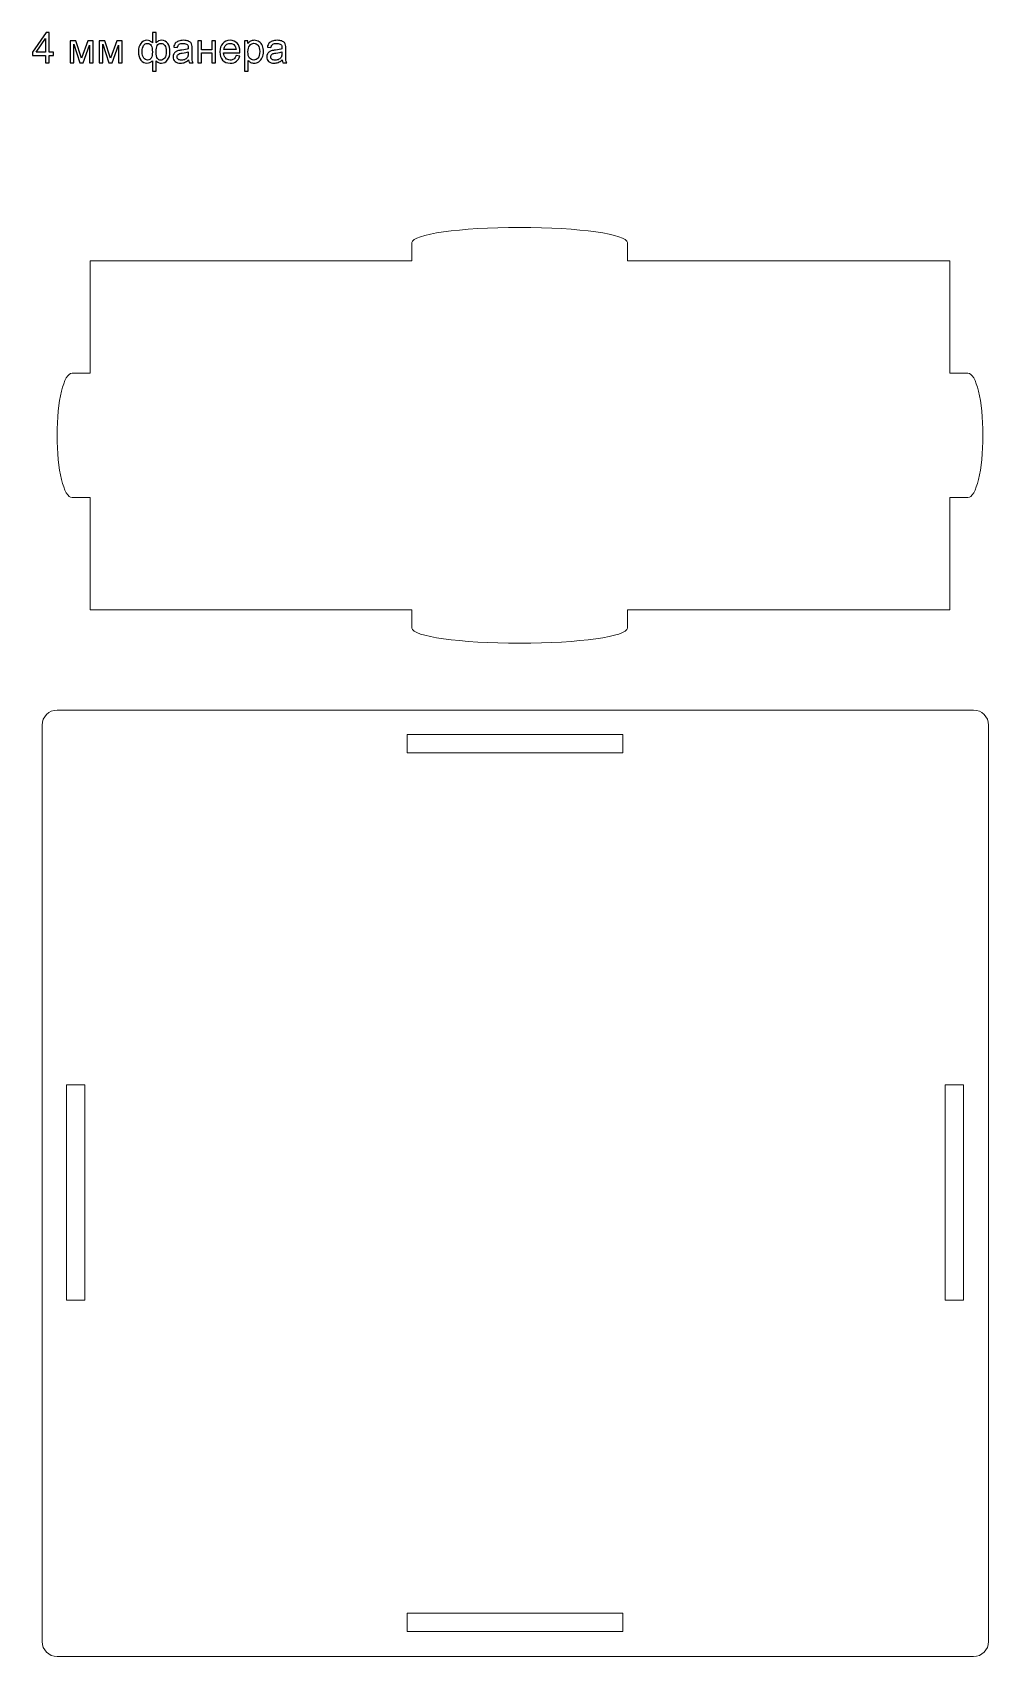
# Model space of a CAD drawing. Header units: millimetres. Extents: x -79 to 758, y -593 to -267.
# Drawn here: x 118.9 to 310.8, y -593.4 to -267.4 of the extents above; entities that cross this region are included whole.
import ezdxf

# ---------------------------------------------------------------- set-up
doc = ezdxf.new("R2010")
doc.units = ezdxf.units.MM
doc.header["$MEASUREMENT"] = 0
doc.layers.add('layer 1', color=7, linetype='Continuous')

msp = doc.modelspace()

# ---------------------------------------------------------------- linework, layer by layer
at = {"layer": 'layer 1', "color": 250}
for points, knots in [([(121.4915, -273.4752), (121.4915, -273.4752), (121.4915, -272.0274), (121.4915, -272.0274), (121.4915, -272.0274), (121.4915, -272.0274), (118.8584, -272.0274), (118.8584, -272.0274), (118.8584, -272.0274), (118.8584, -272.0274), (118.8584, -271.3416), (118.8584, -271.3416), (118.8584, -271.3416), (118.8584, -271.3416), (121.627, -267.413), (121.627, -267.413), (121.627, -267.413), (121.627, -267.413), (122.2366, -267.413), (122.2366, -267.413), (122.2366, -267.413), (122.2366, -267.413), (122.2366, -271.3416), (122.2366, -271.3416), (122.2366, -271.3416), (122.2366, -271.3416), (123.0579, -271.3416), (123.0579, -271.3416), (123.0579, -271.3416), (123.0579, -271.3416), (123.0579, -272.0274), (123.0579, -272.0274), (123.0579, -272.0274), (123.0579, -272.0274), (122.2366, -272.0274), (122.2366, -272.0274), (122.2366, -272.0274), (122.2366, -272.0274), (122.2366, -273.4752), (122.2366, -273.4752), (122.2366, -273.4752), (122.2366, -273.4752), (121.4915, -273.4752), (121.4915, -273.4752)], [0, 0, 0, 0, 0.08333333, 0.08333333, 0.08333333, 0.08333333, 0.16666667, 0.16666667, 0.16666667, 0.16666667, 0.25, 0.25, 0.25, 0.25, 0.33333333, 0.33333333, 0.33333333, 0.33333333, 0.41666667, 0.41666667, 0.41666667, 0.41666667, 0.5, 0.5, 0.5, 0.5, 0.58333333, 0.58333333, 0.58333333, 0.58333333, 0.66666667, 0.66666667, 0.66666667, 0.66666667, 0.75, 0.75, 0.75, 0.75, 0.83333333, 0.83333333, 0.83333333, 0.83333333, 1, 1, 1, 1]), ([(121.4915, -271.3416), (121.4915, -271.3416), (121.4915, -268.6139), (121.4915, -268.6139), (121.4915, -268.6139), (121.4915, -268.6139), (119.5908, -271.3416), (119.5908, -271.3416), (119.5908, -271.3416), (119.5908, -271.3416), (121.4915, -271.3416), (121.4915, -271.3416)], [0, 0, 0, 0, 0.25, 0.25, 0.25, 0.25, 0.5, 0.5, 0.5, 0.5, 1, 1, 1, 1]), ([(126.4022, -269.081), (126.4022, -269.081), (127.548, -269.081), (127.548, -269.081), (127.548, -269.081), (127.548, -269.081), (128.7094, -272.5975), (128.7094, -272.5975), (128.7094, -272.5975), (128.7094, -272.5975), (129.9949, -269.081), (129.9949, -269.081), (129.9949, -269.081), (129.9949, -269.081), (131.0589, -269.081), (131.0589, -269.081), (131.0589, -269.081), (131.0589, -269.081), (131.0589, -273.4752), (131.0589, -273.4752), (131.0589, -273.4752), (131.0589, -273.4752), (130.3138, -273.4752), (130.3138, -273.4752), (130.3138, -273.4752), (130.3138, -273.4752), (130.3138, -269.9375), (130.3138, -269.9375), (130.3138, -269.9375), (130.3138, -269.9375), (129.0198, -273.4752), (129.0198, -273.4752), (129.0198, -273.4752), (129.0198, -273.4752), (128.3538, -273.4752), (128.3538, -273.4752), (128.3538, -273.4752), (128.3538, -273.4752), (127.1303, -269.7682), (127.1303, -269.7682), (127.1303, -269.7682), (127.1303, -269.7682), (127.1303, -273.4752), (127.1303, -273.4752), (127.1303, -273.4752), (127.1303, -273.4752), (126.4022, -273.4752), (126.4022, -273.4752), (126.4022, -273.4752), (126.4022, -273.4752), (126.4022, -269.081), (126.4022, -269.081)], [0, 0, 0, 0, 0.07142857, 0.07142857, 0.07142857, 0.07142857, 0.14285714, 0.14285714, 0.14285714, 0.14285714, 0.21428571, 0.21428571, 0.21428571, 0.21428571, 0.28571429, 0.28571429, 0.28571429, 0.28571429, 0.35714286, 0.35714286, 0.35714286, 0.35714286, 0.42857143, 0.42857143, 0.42857143, 0.42857143, 0.5, 0.5, 0.5, 0.5, 0.57142857, 0.57142857, 0.57142857, 0.57142857, 0.64285714, 0.64285714, 0.64285714, 0.64285714, 0.71428571, 0.71428571, 0.71428571, 0.71428571, 0.78571429, 0.78571429, 0.78571429, 0.78571429, 0.85714286, 0.85714286, 0.85714286, 0.85714286, 1, 1, 1, 1]), ([(132.2231, -269.081), (132.2231, -269.081), (133.3689, -269.081), (133.3689, -269.081), (133.3689, -269.081), (133.3689, -269.081), (134.5303, -272.5975), (134.5303, -272.5975), (134.5303, -272.5975), (134.5303, -272.5975), (135.8158, -269.081), (135.8158, -269.081), (135.8158, -269.081), (135.8158, -269.081), (136.8798, -269.081), (136.8798, -269.081), (136.8798, -269.081), (136.8798, -269.081), (136.8798, -273.4752), (136.8798, -273.4752), (136.8798, -273.4752), (136.8798, -273.4752), (136.1347, -273.4752), (136.1347, -273.4752), (136.1347, -273.4752), (136.1347, -273.4752), (136.1347, -269.9375), (136.1347, -269.9375), (136.1347, -269.9375), (136.1347, -269.9375), (134.8407, -273.4752), (134.8407, -273.4752), (134.8407, -273.4752), (134.8407, -273.4752), (134.1747, -273.4752), (134.1747, -273.4752), (134.1747, -273.4752), (134.1747, -273.4752), (132.9512, -269.7682), (132.9512, -269.7682), (132.9512, -269.7682), (132.9512, -269.7682), (132.9512, -273.4752), (132.9512, -273.4752), (132.9512, -273.4752), (132.9512, -273.4752), (132.2231, -273.4752), (132.2231, -273.4752), (132.2231, -273.4752), (132.2231, -273.4752), (132.2231, -269.081), (132.2231, -269.081)], [0, 0, 0, 0, 0.07142857, 0.07142857, 0.07142857, 0.07142857, 0.14285714, 0.14285714, 0.14285714, 0.14285714, 0.21428571, 0.21428571, 0.21428571, 0.21428571, 0.28571429, 0.28571429, 0.28571429, 0.28571429, 0.35714286, 0.35714286, 0.35714286, 0.35714286, 0.42857143, 0.42857143, 0.42857143, 0.42857143, 0.5, 0.5, 0.5, 0.5, 0.57142857, 0.57142857, 0.57142857, 0.57142857, 0.64285714, 0.64285714, 0.64285714, 0.64285714, 0.71428571, 0.71428571, 0.71428571, 0.71428571, 0.78571429, 0.78571429, 0.78571429, 0.78571429, 0.85714286, 0.85714286, 0.85714286, 0.85714286, 1, 1, 1, 1]), ([(142.9278, -267.413), (142.9278, -267.413), (143.6729, -267.413), (143.6729, -267.413), (143.6729, -267.413), (143.6729, -267.413), (143.6729, -269.5128), (143.6729, -269.5128), (143.6729, -269.5128), (143.8267, -269.3364), (143.9961, -269.2052), (144.1809, -269.1177), (144.1809, -269.1177), (144.3644, -269.0316), (144.5633, -268.9878), (144.775, -268.9878), (144.775, -268.9878), (145.2943, -268.9878), (145.7063, -269.2052), (146.0111, -269.6384), (146.0111, -269.6384), (146.3145, -270.0716), (146.4669, -270.6163), (146.4669, -271.2739), (146.4669, -271.2739), (146.4669, -271.9597), (146.3032, -272.5128), (145.9759, -272.9347), (145.9759, -272.9347), (145.6485, -273.3567), (145.2407, -273.5683), (144.7538, -273.5683), (144.7538, -273.5683), (144.5944, -273.5683), (144.4321, -273.5429), (144.267, -273.4935), (144.267, -273.4935), (144.1019, -273.4442), (143.9043, -273.3087), (143.6729, -273.0886), (143.6729, -273.0886), (143.6729, -273.0886), (143.6729, -275.1601), (143.6729, -275.1601), (143.6729, -275.1601), (143.6729, -275.1601), (142.9278, -275.1601), (142.9278, -275.1601), (142.9278, -275.1601), (142.9278, -275.1601), (142.9278, -273.0886), (142.9278, -273.0886), (142.9278, -273.0886), (142.7797, -273.248), (142.6146, -273.368), (142.434, -273.4484), (142.434, -273.4484), (142.2533, -273.5288), (142.0586, -273.5683), (141.8483, -273.5683), (141.8483, -273.5683), (141.3883, -273.5683), (140.9861, -273.3665), (140.6418, -272.9644), (140.6418, -272.9644), (140.2975, -272.5608), (140.1254, -271.9836), (140.1254, -271.2329), (140.1254, -271.2329), (140.1254, -270.5965), (140.2806, -270.0645), (140.5924, -269.6341), (140.5924, -269.6341), (140.9043, -269.2037), (141.322, -268.9878), (141.8483, -268.9878), (141.8483, -268.9878), (142.0699, -268.9878), (142.2689, -269.0316), (142.4481, -269.1177), (142.4481, -269.1177), (142.6273, -269.2052), (142.7867, -269.3364), (142.9278, -269.5128), (142.9278, -269.5128), (142.9278, -269.5128), (142.9278, -267.413), (142.9278, -267.413)], [0, 0, 0, 0, 0.04347826, 0.04347826, 0.04347826, 0.04347826, 0.08695652, 0.08695652, 0.08695652, 0.08695652, 0.13043478, 0.13043478, 0.13043478, 0.13043478, 0.17391304, 0.17391304, 0.17391304, 0.17391304, 0.2173913, 0.2173913, 0.2173913, 0.2173913, 0.26086957, 0.26086957, 0.26086957, 0.26086957, 0.30434783, 0.30434783, 0.30434783, 0.30434783, 0.34782609, 0.34782609, 0.34782609, 0.34782609, 0.39130435, 0.39130435, 0.39130435, 0.39130435, 0.43478261, 0.43478261, 0.43478261, 0.43478261, 0.47826087, 0.47826087, 0.47826087, 0.47826087, 0.52173913, 0.52173913, 0.52173913, 0.52173913, 0.56521739, 0.56521739, 0.56521739, 0.56521739, 0.60869565, 0.60869565, 0.60869565, 0.60869565, 0.65217391, 0.65217391, 0.65217391, 0.65217391, 0.69565217, 0.69565217, 0.69565217, 0.69565217, 0.73913043, 0.73913043, 0.73913043, 0.73913043, 0.7826087, 0.7826087, 0.7826087, 0.7826087, 0.82608696, 0.82608696, 0.82608696, 0.82608696, 0.86956522, 0.86956522, 0.86956522, 0.86956522, 0.91304348, 0.91304348, 0.91304348, 0.91304348, 1, 1, 1, 1]), ([(140.8874, -271.2118), (140.8874, -271.8312), (140.9918, -272.2772), (141.1992, -272.5495), (141.1992, -272.5495), (141.4067, -272.8219), (141.6635, -272.9587), (141.9711, -272.9587), (141.9711, -272.9587), (142.2928, -272.9587), (142.5341, -272.8233), (142.6936, -272.5523), (142.6936, -272.5523), (142.8516, -272.2814), (142.9321, -271.8736), (142.9321, -271.3317), (142.9321, -271.3317), (142.9321, -270.7532), (142.8488, -270.3199), (142.6809, -270.0307), (142.6809, -270.0307), (142.513, -269.7414), (142.2604, -269.5975), (141.9217, -269.5975), (141.9217, -269.5975), (141.6169, -269.5975), (141.3686, -269.7386), (141.1752, -270.0208), (141.1752, -270.0208), (140.9833, -270.303), (140.8874, -270.6995), (140.8874, -271.2118)], [0, 0, 0, 0, 0.11111111, 0.11111111, 0.11111111, 0.11111111, 0.22222222, 0.22222222, 0.22222222, 0.22222222, 0.33333333, 0.33333333, 0.33333333, 0.33333333, 0.44444444, 0.44444444, 0.44444444, 0.44444444, 0.55555556, 0.55555556, 0.55555556, 0.55555556, 0.66666667, 0.66666667, 0.66666667, 0.66666667, 0.77777778, 0.77777778, 0.77777778, 0.77777778, 1, 1, 1, 1]), ([(143.6687, -271.2964), (143.6687, -271.9568), (143.759, -272.3999), (143.941, -272.6271), (143.941, -272.6271), (144.1217, -272.8543), (144.3488, -272.9672), (144.6212, -272.9672), (144.6212, -272.9672), (144.9232, -272.9672), (145.1814, -272.8275), (145.3945, -272.5481), (145.3945, -272.5481), (145.6076, -272.2701), (145.7134, -271.8355), (145.7134, -271.247), (145.7134, -271.247), (145.7134, -270.6925), (145.6146, -270.2776), (145.4185, -270.0053), (145.4185, -270.0053), (145.2223, -269.7329), (144.9697, -269.5975), (144.6621, -269.5975), (144.6621, -269.5975), (144.3319, -269.5975), (144.085, -269.7386), (143.9184, -270.0222), (143.9184, -270.0222), (143.7519, -270.3058), (143.6687, -270.7306), (143.6687, -271.2964)], [0, 0, 0, 0, 0.11111111, 0.11111111, 0.11111111, 0.11111111, 0.22222222, 0.22222222, 0.22222222, 0.22222222, 0.33333333, 0.33333333, 0.33333333, 0.33333333, 0.44444444, 0.44444444, 0.44444444, 0.44444444, 0.55555556, 0.55555556, 0.55555556, 0.55555556, 0.66666667, 0.66666667, 0.66666667, 0.66666667, 0.77777778, 0.77777778, 0.77777778, 0.77777778, 1, 1, 1, 1]), ([(150.2078, -272.9249), (149.9312, -273.1605), (149.6645, -273.3256), (149.4091, -273.423), (149.4091, -273.423), (149.1537, -273.5204), (148.88, -273.5683), (148.5864, -273.5683), (148.5864, -273.5683), (148.1038, -273.5683), (147.7327, -273.4512), (147.4731, -273.2156), (147.4731, -273.2156), (147.2134, -272.9813), (147.0836, -272.6807), (147.0836, -272.3153), (147.0836, -272.3153), (147.0836, -272.1008), (147.133, -271.9046), (147.2304, -271.7268), (147.2304, -271.7268), (147.3291, -271.549), (147.4575, -271.4079), (147.6156, -271.3007), (147.6156, -271.3007), (147.775, -271.1934), (147.9528, -271.1116), (148.1518, -271.0565), (148.1518, -271.0565), (148.2986, -271.0184), (148.5201, -270.9818), (148.815, -270.9451), (148.815, -270.9451), (149.4162, -270.8745), (149.8607, -270.7884), (150.1443, -270.6897), (150.1443, -270.6897), (150.1471, -270.5881), (150.1485, -270.5231), (150.1485, -270.4963), (150.1485, -270.4963), (150.1485, -270.1944), (150.078, -269.9813), (149.9369, -269.8571), (149.9369, -269.8571), (149.7464, -269.6892), (149.4627, -269.6059), (149.0874, -269.6059), (149.0874, -269.6059), (148.736, -269.6059), (148.4764, -269.668), (148.3099, -269.7908), (148.3099, -269.7908), (148.1419, -269.9135), (148.0192, -270.1309), (147.9387, -270.4441), (147.9387, -270.4441), (147.9387, -270.4441), (147.2106, -270.3425), (147.2106, -270.3425), (147.2106, -270.3425), (147.2769, -270.0307), (147.3856, -269.7781), (147.538, -269.5862), (147.538, -269.5862), (147.6904, -269.3943), (147.9105, -269.2475), (148.1984, -269.1431), (148.1984, -269.1431), (148.4848, -269.0401), (148.8193, -268.9878), (149.1975, -268.9878), (149.1975, -268.9878), (149.5728, -268.9878), (149.879, -269.0316), (150.1147, -269.1205), (150.1147, -269.1205), (150.3489, -269.2094), (150.5225, -269.3195), (150.6326, -269.4535), (150.6326, -269.4535), (150.7426, -269.5876), (150.8202, -269.7569), (150.8654, -269.9615), (150.8654, -269.9615), (150.8894, -270.0885), (150.9021, -270.3171), (150.9021, -270.6459), (150.9021, -270.6459), (150.9021, -270.6459), (150.9021, -271.6337), (150.9021, -271.6337), (150.9021, -271.6337), (150.9021, -272.3237), (150.9176, -272.7598), (150.9486, -272.9446), (150.9486, -272.9446), (150.9783, -273.1295), (151.0404, -273.3059), (151.1307, -273.4752), (151.1307, -273.4752), (151.1307, -273.4752), (150.3517, -273.4752), (150.3517, -273.4752), (150.3517, -273.4752), (150.277, -273.3186), (150.229, -273.1351), (150.2078, -272.9249)], [0, 0, 0, 0, 0.03571429, 0.03571429, 0.03571429, 0.03571429, 0.07142857, 0.07142857, 0.07142857, 0.07142857, 0.10714286, 0.10714286, 0.10714286, 0.10714286, 0.14285714, 0.14285714, 0.14285714, 0.14285714, 0.17857143, 0.17857143, 0.17857143, 0.17857143, 0.21428571, 0.21428571, 0.21428571, 0.21428571, 0.25, 0.25, 0.25, 0.25, 0.28571429, 0.28571429, 0.28571429, 0.28571429, 0.32142857, 0.32142857, 0.32142857, 0.32142857, 0.35714286, 0.35714286, 0.35714286, 0.35714286, 0.39285714, 0.39285714, 0.39285714, 0.39285714, 0.42857143, 0.42857143, 0.42857143, 0.42857143, 0.46428571, 0.46428571, 0.46428571, 0.46428571, 0.5, 0.5, 0.5, 0.5, 0.53571429, 0.53571429, 0.53571429, 0.53571429, 0.57142857, 0.57142857, 0.57142857, 0.57142857, 0.60714286, 0.60714286, 0.60714286, 0.60714286, 0.64285714, 0.64285714, 0.64285714, 0.64285714, 0.67857143, 0.67857143, 0.67857143, 0.67857143, 0.71428571, 0.71428571, 0.71428571, 0.71428571, 0.75, 0.75, 0.75, 0.75, 0.78571429, 0.78571429, 0.78571429, 0.78571429, 0.82142857, 0.82142857, 0.82142857, 0.82142857, 0.85714286, 0.85714286, 0.85714286, 0.85714286, 0.89285714, 0.89285714, 0.89285714, 0.89285714, 0.92857143, 0.92857143, 0.92857143, 0.92857143, 1, 1, 1, 1]), ([(152.0465, -269.081), (152.0465, -269.081), (152.7916, -269.081), (152.7916, -269.081), (152.7916, -269.081), (152.7916, -269.081), (152.7916, -270.9098), (152.7916, -270.9098), (152.7916, -270.9098), (152.7916, -270.9098), (154.8574, -270.9098), (154.8574, -270.9098), (154.8574, -270.9098), (154.8574, -270.9098), (154.8574, -269.081), (154.8574, -269.081), (154.8574, -269.081), (154.8574, -269.081), (155.6025, -269.081), (155.6025, -269.081), (155.6025, -269.081), (155.6025, -269.081), (155.6025, -273.4752), (155.6025, -273.4752), (155.6025, -273.4752), (155.6025, -273.4752), (154.8574, -273.4752), (154.8574, -273.4752), (154.8574, -273.4752), (154.8574, -273.4752), (154.8574, -271.5279), (154.8574, -271.5279), (154.8574, -271.5279), (154.8574, -271.5279), (152.7916, -271.5279), (152.7916, -271.5279), (152.7916, -271.5279), (152.7916, -271.5279), (152.7916, -273.4752), (152.7916, -273.4752), (152.7916, -273.4752), (152.7916, -273.4752), (152.0465, -273.4752), (152.0465, -273.4752), (152.0465, -273.4752), (152.0465, -273.4752), (152.0465, -269.081), (152.0465, -269.081)], [0, 0, 0, 0, 0.07692308, 0.07692308, 0.07692308, 0.07692308, 0.15384615, 0.15384615, 0.15384615, 0.15384615, 0.23076923, 0.23076923, 0.23076923, 0.23076923, 0.30769231, 0.30769231, 0.30769231, 0.30769231, 0.38461538, 0.38461538, 0.38461538, 0.38461538, 0.46153846, 0.46153846, 0.46153846, 0.46153846, 0.53846154, 0.53846154, 0.53846154, 0.53846154, 0.61538462, 0.61538462, 0.61538462, 0.61538462, 0.69230769, 0.69230769, 0.69230769, 0.69230769, 0.76923077, 0.76923077, 0.76923077, 0.76923077, 0.84615385, 0.84615385, 0.84615385, 0.84615385, 1, 1, 1, 1]), ([(159.7187, -272.0528), (159.7187, -272.0528), (160.4892, -272.1544), (160.4892, -272.1544), (160.4892, -272.1544), (160.3692, -272.6017), (160.1449, -272.9503), (159.8175, -273.1972), (159.8175, -273.1972), (159.4901, -273.4442), (159.0724, -273.5683), (158.563, -273.5683), (158.563, -273.5683), (157.9224, -273.5683), (157.4144, -273.3708), (157.039, -272.9757), (157.039, -272.9757), (156.6636, -272.582), (156.476, -272.0274), (156.476, -271.3148), (156.476, -271.3148), (156.476, -270.5782), (156.6651, -270.0053), (157.0446, -269.5989), (157.0446, -269.5989), (157.4242, -269.191), (157.9167, -268.9878), (158.5221, -268.9878), (158.5221, -268.9878), (159.1077, -268.9878), (159.5861, -269.1868), (159.9572, -269.5862), (159.9572, -269.5862), (160.3283, -269.9855), (160.5146, -270.5471), (160.5146, -271.271), (160.5146, -271.271), (160.5146, -271.3148), (160.5132, -271.3811), (160.5104, -271.4686), (160.5104, -271.4686), (160.5104, -271.4686), (157.238, -271.4686), (157.238, -271.4686), (157.238, -271.4686), (157.2662, -271.9498), (157.4017, -272.3195), (157.6472, -272.5749), (157.6472, -272.5749), (157.8913, -272.8303), (158.1975, -272.9587), (158.563, -272.9587), (158.563, -272.9587), (158.8354, -272.9587), (159.0682, -272.8868), (159.2601, -272.7428), (159.2601, -272.7428), (159.4534, -272.5989), (159.6058, -272.3689), (159.7187, -272.0528)], [0, 0, 0, 0, 0.0625, 0.0625, 0.0625, 0.0625, 0.125, 0.125, 0.125, 0.125, 0.1875, 0.1875, 0.1875, 0.1875, 0.25, 0.25, 0.25, 0.25, 0.3125, 0.3125, 0.3125, 0.3125, 0.375, 0.375, 0.375, 0.375, 0.4375, 0.4375, 0.4375, 0.4375, 0.5, 0.5, 0.5, 0.5, 0.5625, 0.5625, 0.5625, 0.5625, 0.625, 0.625, 0.625, 0.625, 0.6875, 0.6875, 0.6875, 0.6875, 0.75, 0.75, 0.75, 0.75, 0.8125, 0.8125, 0.8125, 0.8125, 0.875, 0.875, 0.875, 0.875, 1, 1, 1, 1]), ([(157.2803, -270.859), (157.2803, -270.859), (159.7272, -270.859), (159.7272, -270.859), (159.7272, -270.859), (159.6947, -270.4893), (159.6002, -270.2127), (159.4464, -270.0278), (159.4464, -270.0278), (159.2107, -269.7414), (158.9031, -269.5975), (158.5263, -269.5975), (158.5263, -269.5975), (158.1848, -269.5975), (157.8984, -269.7118), (157.6655, -269.9404), (157.6655, -269.9404), (157.4341, -270.169), (157.3057, -270.4752), (157.2803, -270.859)], [0, 0, 0, 0, 0.16666667, 0.16666667, 0.16666667, 0.16666667, 0.33333333, 0.33333333, 0.33333333, 0.33333333, 0.5, 0.5, 0.5, 0.5, 0.66666667, 0.66666667, 0.66666667, 0.66666667, 1, 1, 1, 1]), ([(161.4304, -275.1601), (161.4304, -275.1601), (161.4304, -269.081), (161.4304, -269.081), (161.4304, -269.081), (161.4304, -269.081), (162.1077, -269.081), (162.1077, -269.081), (162.1077, -269.081), (162.1077, -269.081), (162.1077, -269.6581), (162.1077, -269.6581), (162.1077, -269.6581), (162.2672, -269.4352), (162.4478, -269.2673), (162.6496, -269.1558), (162.6496, -269.1558), (162.85, -269.0443), (163.0941, -268.9878), (163.3806, -268.9878), (163.3806, -268.9878), (163.7559, -268.9878), (164.0861, -269.0838), (164.3726, -269.2771), (164.3726, -269.2771), (164.659, -269.469), (164.8749, -269.7414), (165.0217, -270.0913), (165.0217, -270.0913), (165.167, -270.4427), (165.2404, -270.8265), (165.2404, -271.2456), (165.2404, -271.2456), (165.2404, -271.693), (165.16, -272.0965), (164.9991, -272.4564), (164.9991, -272.4564), (164.8382, -272.8148), (164.604, -273.09), (164.2964, -273.2819), (164.2964, -273.2819), (163.9902, -273.4724), (163.667, -273.5683), (163.3284, -273.5683), (163.3284, -273.5683), (163.08, -273.5683), (162.857, -273.5161), (162.6609, -273.4117), (162.6609, -273.4117), (162.4633, -273.3073), (162.3025, -273.176), (162.1755, -273.0166), (162.1755, -273.0166), (162.1755, -273.0166), (162.1755, -275.1601), (162.1755, -275.1601), (162.1755, -275.1601), (162.1755, -275.1601), (161.4304, -275.1601), (161.4304, -275.1601)], [0, 0, 0, 0, 0.0625, 0.0625, 0.0625, 0.0625, 0.125, 0.125, 0.125, 0.125, 0.1875, 0.1875, 0.1875, 0.1875, 0.25, 0.25, 0.25, 0.25, 0.3125, 0.3125, 0.3125, 0.3125, 0.375, 0.375, 0.375, 0.375, 0.4375, 0.4375, 0.4375, 0.4375, 0.5, 0.5, 0.5, 0.5, 0.5625, 0.5625, 0.5625, 0.5625, 0.625, 0.625, 0.625, 0.625, 0.6875, 0.6875, 0.6875, 0.6875, 0.75, 0.75, 0.75, 0.75, 0.8125, 0.8125, 0.8125, 0.8125, 0.875, 0.875, 0.875, 0.875, 1, 1, 1, 1]), ([(162.1077, -271.3049), (162.1077, -271.8679), (162.222, -272.2842), (162.4492, -272.5537), (162.4492, -272.5537), (162.6778, -272.8233), (162.9544, -272.9587), (163.279, -272.9587), (163.279, -272.9587), (163.6092, -272.9587), (163.8914, -272.819), (164.1256, -272.5396), (164.1256, -272.5396), (164.3613, -272.2602), (164.4784, -271.8284), (164.4784, -271.2428), (164.4784, -271.2428), (164.4784, -270.684), (164.3641, -270.2663), (164.1341, -269.9883), (164.1341, -269.9883), (163.9041, -269.7103), (163.6303, -269.5721), (163.3114, -269.5721), (163.3114, -269.5721), (162.9953, -269.5721), (162.7159, -269.7202), (162.4732, -270.0151), (162.4732, -270.0151), (162.2291, -270.3115), (162.1077, -270.7405), (162.1077, -271.3049)], [0, 0, 0, 0, 0.11111111, 0.11111111, 0.11111111, 0.11111111, 0.22222222, 0.22222222, 0.22222222, 0.22222222, 0.33333333, 0.33333333, 0.33333333, 0.33333333, 0.44444444, 0.44444444, 0.44444444, 0.44444444, 0.55555556, 0.55555556, 0.55555556, 0.55555556, 0.66666667, 0.66666667, 0.66666667, 0.66666667, 0.77777778, 0.77777778, 0.77777778, 0.77777778, 1, 1, 1, 1]), ([(169.0095, -272.9249), (168.7329, -273.1605), (168.4662, -273.3256), (168.2108, -273.423), (168.2108, -273.423), (167.9554, -273.5204), (167.6817, -273.5683), (167.3881, -273.5683), (167.3881, -273.5683), (166.9055, -273.5683), (166.5344, -273.4512), (166.2748, -273.2156), (166.2748, -273.2156), (166.0151, -272.9813), (165.8853, -272.6807), (165.8853, -272.3153), (165.8853, -272.3153), (165.8853, -272.1008), (165.9347, -271.9046), (166.0321, -271.7268), (166.0321, -271.7268), (166.1308, -271.549), (166.2592, -271.4079), (166.4173, -271.3007), (166.4173, -271.3007), (166.5767, -271.1934), (166.7545, -271.1116), (166.9535, -271.0565), (166.9535, -271.0565), (167.1003, -271.0184), (167.3218, -270.9818), (167.6167, -270.9451), (167.6167, -270.9451), (168.2179, -270.8745), (168.6624, -270.7884), (168.946, -270.6897), (168.946, -270.6897), (168.9488, -270.5881), (168.9502, -270.5231), (168.9502, -270.4963), (168.9502, -270.4963), (168.9502, -270.1944), (168.8797, -269.9813), (168.7386, -269.8571), (168.7386, -269.8571), (168.5481, -269.6892), (168.2644, -269.6059), (167.8891, -269.6059), (167.8891, -269.6059), (167.5377, -269.6059), (167.2781, -269.668), (167.1116, -269.7908), (167.1116, -269.7908), (166.9436, -269.9135), (166.8209, -270.1309), (166.7404, -270.4441), (166.7404, -270.4441), (166.7404, -270.4441), (166.0123, -270.3425), (166.0123, -270.3425), (166.0123, -270.3425), (166.0786, -270.0307), (166.1873, -269.7781), (166.3397, -269.5862), (166.3397, -269.5862), (166.4921, -269.3943), (166.7122, -269.2475), (167.0001, -269.1431), (167.0001, -269.1431), (167.2865, -269.0401), (167.621, -268.9878), (167.9992, -268.9878), (167.9992, -268.9878), (168.3745, -268.9878), (168.6807, -269.0316), (168.9164, -269.1205), (168.9164, -269.1205), (169.1506, -269.2094), (169.3242, -269.3195), (169.4343, -269.4535), (169.4343, -269.4535), (169.5443, -269.5876), (169.6219, -269.7569), (169.6671, -269.9615), (169.6671, -269.9615), (169.6911, -270.0885), (169.7038, -270.3171), (169.7038, -270.6459), (169.7038, -270.6459), (169.7038, -270.6459), (169.7038, -271.6337), (169.7038, -271.6337), (169.7038, -271.6337), (169.7038, -272.3237), (169.7193, -272.7598), (169.7503, -272.9446), (169.7503, -272.9446), (169.78, -273.1295), (169.8421, -273.3059), (169.9324, -273.4752), (169.9324, -273.4752), (169.9324, -273.4752), (169.1534, -273.4752), (169.1534, -273.4752), (169.1534, -273.4752), (169.0787, -273.3186), (169.0307, -273.1351), (169.0095, -272.9249)], [0, 0, 0, 0, 0.03571429, 0.03571429, 0.03571429, 0.03571429, 0.07142857, 0.07142857, 0.07142857, 0.07142857, 0.10714286, 0.10714286, 0.10714286, 0.10714286, 0.14285714, 0.14285714, 0.14285714, 0.14285714, 0.17857143, 0.17857143, 0.17857143, 0.17857143, 0.21428571, 0.21428571, 0.21428571, 0.21428571, 0.25, 0.25, 0.25, 0.25, 0.28571429, 0.28571429, 0.28571429, 0.28571429, 0.32142857, 0.32142857, 0.32142857, 0.32142857, 0.35714286, 0.35714286, 0.35714286, 0.35714286, 0.39285714, 0.39285714, 0.39285714, 0.39285714, 0.42857143, 0.42857143, 0.42857143, 0.42857143, 0.46428571, 0.46428571, 0.46428571, 0.46428571, 0.5, 0.5, 0.5, 0.5, 0.53571429, 0.53571429, 0.53571429, 0.53571429, 0.57142857, 0.57142857, 0.57142857, 0.57142857, 0.60714286, 0.60714286, 0.60714286, 0.60714286, 0.64285714, 0.64285714, 0.64285714, 0.64285714, 0.67857143, 0.67857143, 0.67857143, 0.67857143, 0.71428571, 0.71428571, 0.71428571, 0.71428571, 0.75, 0.75, 0.75, 0.75, 0.78571429, 0.78571429, 0.78571429, 0.78571429, 0.82142857, 0.82142857, 0.82142857, 0.82142857, 0.85714286, 0.85714286, 0.85714286, 0.85714286, 0.89285714, 0.89285714, 0.89285714, 0.89285714, 0.92857143, 0.92857143, 0.92857143, 0.92857143, 1, 1, 1, 1]), ([(150.1485, -271.2739), (149.8776, -271.3839), (149.4712, -271.4771), (148.9293, -271.5533), (148.9293, -271.5533), (148.6217, -271.597), (148.4044, -271.6464), (148.2774, -271.7014), (148.2774, -271.7014), (148.1504, -271.7565), (148.053, -271.8369), (147.9839, -271.9413), (147.9839, -271.9413), (147.9147, -272.0471), (147.8795, -272.1643), (147.8795, -272.2941), (147.8795, -272.2941), (147.8795, -272.4902), (147.9543, -272.6553), (148.1052, -272.7866), (148.1052, -272.7866), (148.2562, -272.9178), (148.4764, -272.9841), (148.7657, -272.9841), (148.7657, -272.9841), (149.0521, -272.9841), (149.3075, -272.922), (149.5319, -272.7965), (149.5319, -272.7965), (149.7548, -272.6723), (149.9199, -272.5015), (150.0244, -272.2856), (150.0244, -272.2856), (150.1048, -272.1177), (150.1443, -271.8708), (150.1443, -271.5448), (150.1443, -271.5448), (150.1443, -271.5448), (150.1485, -271.2739), (150.1485, -271.2739)], [0, 0, 0, 0, 0.09090909, 0.09090909, 0.09090909, 0.09090909, 0.18181818, 0.18181818, 0.18181818, 0.18181818, 0.27272727, 0.27272727, 0.27272727, 0.27272727, 0.36363636, 0.36363636, 0.36363636, 0.36363636, 0.45454545, 0.45454545, 0.45454545, 0.45454545, 0.54545455, 0.54545455, 0.54545455, 0.54545455, 0.63636364, 0.63636364, 0.63636364, 0.63636364, 0.72727273, 0.72727273, 0.72727273, 0.72727273, 0.81818182, 0.81818182, 0.81818182, 0.81818182, 1, 1, 1, 1]), ([(168.9502, -271.2739), (168.6793, -271.3839), (168.2729, -271.4771), (167.731, -271.5533), (167.731, -271.5533), (167.4234, -271.597), (167.2061, -271.6464), (167.0791, -271.7014), (167.0791, -271.7014), (166.9521, -271.7565), (166.8547, -271.8369), (166.7856, -271.9413), (166.7856, -271.9413), (166.7164, -272.0471), (166.6812, -272.1643), (166.6812, -272.2941), (166.6812, -272.2941), (166.6812, -272.4902), (166.756, -272.6553), (166.9069, -272.7866), (166.9069, -272.7866), (167.0579, -272.9178), (167.2781, -272.9841), (167.5674, -272.9841), (167.5674, -272.9841), (167.8538, -272.9841), (168.1092, -272.922), (168.3336, -272.7965), (168.3336, -272.7965), (168.5565, -272.6723), (168.7216, -272.5015), (168.8261, -272.2856), (168.8261, -272.2856), (168.9065, -272.1177), (168.946, -271.8708), (168.946, -271.5448), (168.946, -271.5448), (168.946, -271.5448), (168.9502, -271.2739), (168.9502, -271.2739)], [0, 0, 0, 0, 0.09090909, 0.09090909, 0.09090909, 0.09090909, 0.18181818, 0.18181818, 0.18181818, 0.18181818, 0.27272727, 0.27272727, 0.27272727, 0.27272727, 0.36363636, 0.36363636, 0.36363636, 0.36363636, 0.45454545, 0.45454545, 0.45454545, 0.45454545, 0.54545455, 0.54545455, 0.54545455, 0.54545455, 0.63636364, 0.63636364, 0.63636364, 0.63636364, 0.72727273, 0.72727273, 0.72727273, 0.72727273, 0.81818182, 0.81818182, 0.81818182, 0.81818182, 1, 1, 1, 1])]:
    msp.add_open_spline(points, degree=3, knots=knots, dxfattribs=at)
at = {"layer": 'layer 1', "color": 250, "lineweight": 20}
for points, knots in [([(130.4358, -313.2884), (130.4358, -313.2884), (130.4358, -335.7884), (130.4358, -335.7884), (130.4358, -335.7884), (130.4358, -335.7884), (126.8358, -335.7884), (126.8358, -335.7884), (126.8358, -335.7884), (125.1566, -335.7884), (123.7956, -341.3848), (123.7956, -348.2884), (123.7956, -348.2884), (123.7956, -355.192), (125.1566, -360.7884), (126.8358, -360.7884), (126.8358, -360.7884), (126.8358, -360.7884), (130.4358, -360.7884), (130.4358, -360.7884), (130.4358, -360.7884), (130.4358, -360.7884), (130.4358, -383.2884), (130.4358, -383.2884), (130.4358, -383.2884), (130.4358, -383.2884), (195.041, -383.2884), (195.041, -383.2884), (195.041, -383.2884), (195.041, -383.2884), (195.041, -386.9884), (195.041, -386.9884), (195.041, -386.9884), (195.041, -388.6676), (204.7251, -390.0286), (216.6712, -390.0286), (216.6712, -390.0286), (228.6173, -390.0286), (238.3014, -388.6676), (238.3014, -386.9884), (238.3014, -386.9884), (238.3014, -386.9884), (238.3014, -383.2884), (238.3014, -383.2884), (238.3014, -383.2884), (238.3014, -383.2884), (303.0359, -383.2884), (303.0359, -383.2884), (303.0359, -383.2884), (303.0359, -383.2884), (303.0359, -360.7884), (303.0359, -360.7884), (303.0359, -360.7884), (303.0359, -360.7884), (306.6359, -360.7884), (306.6359, -360.7884), (306.6359, -360.7884), (308.3151, -360.7884), (309.6761, -355.192), (309.6761, -348.2884), (309.6761, -348.2884), (309.6761, -341.3848), (308.3151, -335.7884), (306.6359, -335.7884), (306.6359, -335.7884), (306.6359, -335.7884), (303.0359, -335.7884), (303.0359, -335.7884), (303.0359, -335.7884), (303.0359, -335.7884), (303.0359, -313.2884), (303.0359, -313.2884), (303.0359, -313.2884), (303.0359, -313.2884), (238.3014, -313.2884), (238.3014, -313.2884), (238.3014, -313.2884), (238.3014, -313.2884), (238.3014, -309.5884), (238.3014, -309.5884), (238.3014, -309.5884), (238.3014, -307.9092), (228.6173, -306.5482), (216.6712, -306.5482), (216.6712, -306.5482), (204.7251, -306.5482), (195.041, -307.9092), (195.041, -309.5884), (195.041, -309.5884), (195.041, -309.5884), (195.041, -313.2884), (195.041, -313.2884), (195.041, -313.2884), (195.041, -313.2884), (130.4358, -313.2884), (130.4358, -313.2884)], [0, 0, 0, 0, 0.04, 0.04, 0.04, 0.04, 0.08, 0.08, 0.08, 0.08, 0.12, 0.12, 0.12, 0.12, 0.16, 0.16, 0.16, 0.16, 0.2, 0.2, 0.2, 0.2, 0.24, 0.24, 0.24, 0.24, 0.28, 0.28, 0.28, 0.28, 0.32, 0.32, 0.32, 0.32, 0.36, 0.36, 0.36, 0.36, 0.4, 0.4, 0.4, 0.4, 0.44, 0.44, 0.44, 0.44, 0.48, 0.48, 0.48, 0.48, 0.52, 0.52, 0.52, 0.52, 0.56, 0.56, 0.56, 0.56, 0.6, 0.6, 0.6, 0.6, 0.64, 0.64, 0.64, 0.64, 0.68, 0.68, 0.68, 0.68, 0.72, 0.72, 0.72, 0.72, 0.76, 0.76, 0.76, 0.76, 0.8, 0.8, 0.8, 0.8, 0.84, 0.84, 0.84, 0.84, 0.88, 0.88, 0.88, 0.88, 0.92, 0.92, 0.92, 0.92, 1, 1, 1, 1]), ([(123.7984, -403.4482), (123.7984, -403.4482), (307.7984, -403.4482), (307.7984, -403.4482), (307.7984, -403.4482), (309.4484, -403.4482), (310.7984, -404.7982), (310.7984, -406.4482), (310.7984, -406.4482), (310.7984, -406.4482), (310.7984, -590.4482), (310.7984, -590.4482), (310.7984, -590.4482), (310.7984, -592.0981), (309.4484, -593.4482), (307.7984, -593.4482), (307.7984, -593.4482), (307.7984, -593.4482), (123.7984, -593.4482), (123.7984, -593.4482), (123.7984, -593.4482), (122.1484, -593.4482), (120.7984, -592.0981), (120.7984, -590.4482), (120.7984, -590.4482), (120.7984, -590.4482), (120.7984, -406.4482), (120.7984, -406.4482), (120.7984, -406.4482), (120.7984, -404.7982), (122.1484, -403.4482), (123.7984, -403.4482)], [0, 0, 0, 0, 0.11111111, 0.11111111, 0.11111111, 0.11111111, 0.22222222, 0.22222222, 0.22222222, 0.22222222, 0.33333333, 0.33333333, 0.33333333, 0.33333333, 0.44444444, 0.44444444, 0.44444444, 0.44444444, 0.55555556, 0.55555556, 0.55555556, 0.55555556, 0.66666667, 0.66666667, 0.66666667, 0.66666667, 0.77777778, 0.77777778, 0.77777778, 0.77777778, 1, 1, 1, 1]), ([(194.1035, -408.3188), (194.1035, -408.3188), (194.1035, -412.0188), (194.1035, -412.0188), (194.1035, -412.0188), (194.1035, -412.0188), (237.3639, -412.0188), (237.3639, -412.0188), (237.3639, -412.0188), (237.3639, -412.0188), (237.3639, -408.3188), (237.3639, -408.3188), (237.3639, -408.3188), (237.3639, -408.3188), (194.1035, -408.3188), (194.1035, -408.3188)], [0, 0, 0, 0, 0.2, 0.2, 0.2, 0.2, 0.4, 0.4, 0.4, 0.4, 0.6, 0.6, 0.6, 0.6, 1, 1, 1, 1]), ([(125.669, -521.9284), (125.669, -521.9284), (129.369, -521.9284), (129.369, -521.9284), (129.369, -521.9284), (129.369, -521.9284), (129.369, -478.668), (129.369, -478.668), (129.369, -478.668), (129.369, -478.668), (125.669, -478.668), (125.669, -478.668), (125.669, -478.668), (125.669, -478.668), (125.669, -521.9284), (125.669, -521.9284)], [0, 0, 0, 0, 0.2, 0.2, 0.2, 0.2, 0.4, 0.4, 0.4, 0.4, 0.6, 0.6, 0.6, 0.6, 1, 1, 1, 1]), ([(302.0984, -521.9284), (302.0984, -521.9284), (305.7984, -521.9284), (305.7984, -521.9284), (305.7984, -521.9284), (305.7984, -521.9284), (305.7984, -478.668), (305.7984, -478.668), (305.7984, -478.668), (305.7984, -478.668), (302.0984, -478.668), (302.0984, -478.668), (302.0984, -478.668), (302.0984, -478.668), (302.0984, -521.9284), (302.0984, -521.9284)], [0, 0, 0, 0, 0.2, 0.2, 0.2, 0.2, 0.4, 0.4, 0.4, 0.4, 0.6, 0.6, 0.6, 0.6, 1, 1, 1, 1]), ([(194.1035, -584.7482), (194.1035, -584.7482), (194.1035, -588.4482), (194.1035, -588.4482), (194.1035, -588.4482), (194.1035, -588.4482), (237.3639, -588.4482), (237.3639, -588.4482), (237.3639, -588.4482), (237.3639, -588.4482), (237.3639, -584.7482), (237.3639, -584.7482), (237.3639, -584.7482), (237.3639, -584.7482), (194.1035, -584.7482), (194.1035, -584.7482)], [0, 0, 0, 0, 0.2, 0.2, 0.2, 0.2, 0.4, 0.4, 0.4, 0.4, 0.6, 0.6, 0.6, 0.6, 1, 1, 1, 1])]:
    msp.add_open_spline(points, degree=3, knots=knots, dxfattribs=at)

doc.saveas('drawing.dxf')
